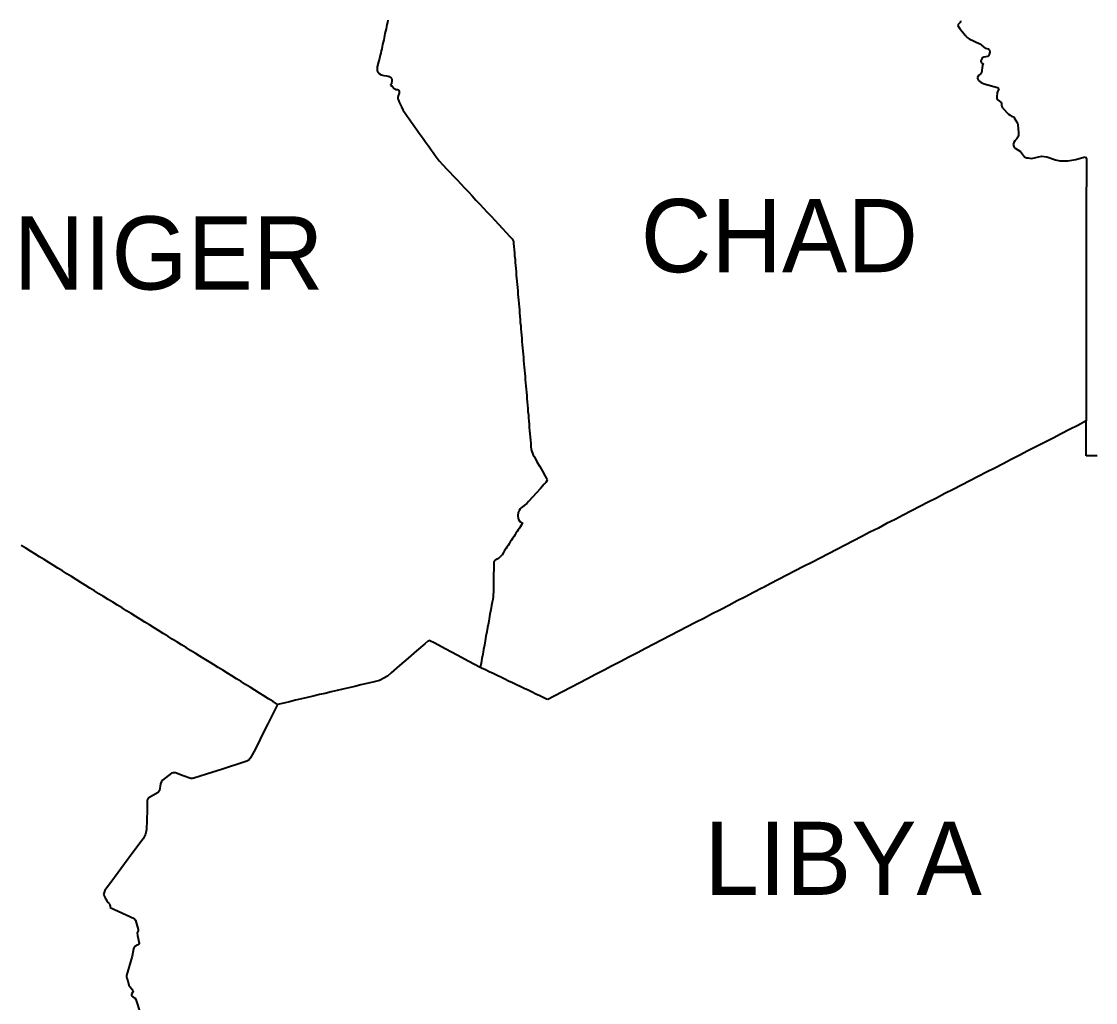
# Model space of a CAD drawing. Header units: metres. Extents: x 0 to 1325, y -1 to 773.
# Drawn here: x 692.5 to 751.3, y 282 to 335.6 of the extents above; entities that cross this region are included whole.
import ezdxf
from ezdxf.enums import TextEntityAlignment as Align

# ---------------------------------------------------------------- set-up
doc = ezdxf.new("R2010")
doc.units = ezdxf.units.M

msp = doc.modelspace()

# ---------------------------------------------------------------- linework, layer by layer
at = {"layer": 'SCORE'}
for points in [[(712.53, 335.428), (712.5, 335.308)], [(712.56, 335.548), (712.53, 335.428)], [(712.58, 335.668), (712.56, 335.548)], [(743.83, 335.498), (743.74, 335.408)], [(743.74, 335.408), (743.75, 335.378)], [(743.75, 335.378), (743.84, 335.228)], [(743.89, 335.568), (743.83, 335.498)], [(743.9, 335.628), (743.89, 335.568)], [(712.4, 334.828), (712.37, 334.708)], [(712.42, 334.948), (712.4, 334.828)], [(712.45, 335.068), (712.42, 334.948)], [(712.48, 335.188), (712.45, 335.068)], [(712.5, 335.308), (712.48, 335.188)], [(743.84, 335.228), (744.14, 334.848)], [(744.14, 334.848), (744.17, 334.808)], [(744.17, 334.808), (744.26, 334.718)], [(712.27, 334.228), (712.24, 334.108)], [(712.29, 334.348), (712.27, 334.228)], [(712.32, 334.468), (712.29, 334.348)], [(712.35, 334.588), (712.32, 334.468)], [(712.37, 334.708), (712.35, 334.588)], [(744.26, 334.718), (744.37, 334.648)], [(744.37, 334.648), (744.95, 334.368)], [(744.95, 334.368), (745.02, 334.318)], [(745.02, 334.318), (745.16, 334.198)], [(745.16, 334.198), (745.24, 334.148)], [(712.16, 333.748), (712.12, 333.578)], [(712.19, 333.868), (712.16, 333.748)], [(712.21, 333.988), (712.19, 333.868)], [(712.24, 334.108), (712.21, 333.988)], [(745.1, 333.618), (745.05, 333.558)], [(745.16, 333.648), (745.1, 333.618)], [(745.36, 333.688), (745.16, 333.648)], [(745.24, 334.148), (745.34, 334.128)], [(745.34, 334.128), (745.43, 334.098)], [(745.43, 333.728), (745.36, 333.688)], [(745.43, 334.098), (745.48, 334.028)], [(745.46, 333.798), (745.43, 333.728)], [(745.49, 333.918), (745.46, 333.798)], [(745.48, 334.028), (745.49, 333.918)], [(712.07, 333.388), (712, 333.128)], [(712, 333.128), (712, 332.908)], [(712.12, 333.578), (712.07, 333.388)], [(745.02, 333.478), (745.01, 333.438)], [(745.01, 333.438), (745.01, 333.408)], [(745.01, 333.408), (745.04, 333.338)], [(745.05, 333.558), (745.02, 333.478)], [(745.04, 333.338), (745.06, 333.328)], [(745.09, 333.188), (745.04, 332.788)], [(745.06, 333.328), (745.11, 333.308)], [(745.1, 333.218), (745.09, 333.188)], [(745.12, 333.238), (745.1, 333.218)], [(745.11, 333.308), (745.13, 333.288)], [(745.13, 333.258), (745.12, 333.238)], [(745.13, 333.288), (745.13, 333.258)], [(712, 332.908), (712.12, 332.738)], [(712.12, 332.738), (712.22, 332.688)], [(712.22, 332.688), (712.35, 332.638)], [(712.35, 332.638), (712.5, 332.628)], [(712.5, 332.628), (712.59, 332.608)], [(712.59, 332.608), (712.64, 332.598)], [(712.64, 332.598), (712.77, 332.498)], [(712.77, 332.498), (712.8, 332.428)], [(744.89, 332.658), (744.81, 332.518)], [(744.81, 332.518), (744.88, 332.378)], [(745.01, 332.738), (744.89, 332.658)], [(745.04, 332.788), (745.01, 332.738)], [(712.73, 332.158), (712.72, 332.138)], [(712.72, 332.138), (712.73, 332.118)], [(712.77, 332.188), (712.73, 332.158)], [(712.73, 332.118), (712.81, 332.068)], [(712.78, 332.208), (712.77, 332.188)], [(712.8, 332.358), (712.78, 332.208)], [(712.8, 332.428), (712.8, 332.358)], [(712.81, 332.068), (712.92, 331.938)], [(712.92, 331.938), (712.96, 331.908)], [(712.96, 331.908), (713.03, 331.888)], [(713.03, 331.888), (713.1, 331.888)], [(713.1, 331.888), (713.16, 331.858)], [(713.16, 331.858), (713.19, 331.768)], [(744.88, 332.378), (745.03, 332.268)], [(745.03, 332.268), (745.19, 332.188)], [(745.19, 332.188), (745.92, 331.998)], [(745.92, 331.998), (745.96, 331.968)], [(745.97, 331.878), (745.92, 331.758)], [(745.96, 331.968), (745.98, 331.918)], [(745.98, 331.918), (745.97, 331.878)], [(713.14, 331.528), (713.12, 331.448)], [(713.12, 331.448), (713.13, 331.368)], [(713.13, 331.368), (713.15, 331.298)], [(713.19, 331.688), (713.14, 331.528)], [(713.15, 331.298), (713.2, 331.188)], [(713.19, 331.768), (713.19, 331.688)], [(745.9, 331.698), (745.87, 331.488)], [(745.87, 331.488), (745.87, 331.388)], [(745.87, 331.388), (745.9, 331.338)], [(745.92, 331.758), (745.9, 331.698)], [(745.9, 331.338), (746.03, 331.248)], [(713.2, 331.188), (713.32, 330.928)], [(713.32, 330.928), (713.42, 330.728)], [(713.42, 330.728), (713.52, 330.578)], [(746.03, 331.248), (746.11, 331.178)], [(746.11, 331.178), (746.13, 331.118)], [(746.13, 331.118), (746.13, 331.048)], [(746.13, 331.048), (746.15, 330.948)], [(746.15, 330.948), (746.19, 330.878)], [(746.19, 330.878), (746.52, 330.528)], [(713.52, 330.578), (713.63, 330.418)], [(713.63, 330.418), (713.74, 330.268)], [(713.74, 330.268), (713.85, 330.118)], [(713.85, 330.118), (713.96, 329.958)], [(746.52, 330.528), (746.6, 330.468)], [(746.6, 330.468), (746.68, 330.418)], [(746.68, 330.418), (746.8, 330.378)], [(746.8, 330.378), (746.83, 330.338)], [(746.83, 330.338), (747, 330.038)], [(713.96, 329.958), (714.07, 329.808)], [(714.07, 329.808), (714.18, 329.658)], [(714.18, 329.658), (714.29, 329.498)], [(714.29, 329.498), (714.4, 329.348)], [(747, 330.038), (747.03, 329.958)], [(747.03, 329.958), (747.07, 329.518)], [(747.07, 329.518), (747.07, 329.388)], [(714.4, 329.348), (714.51, 329.198)], [(714.51, 329.198), (714.62, 329.038)], [(714.62, 329.038), (714.73, 328.888)], [(746.81, 328.988), (746.78, 328.878)], [(746.87, 329.078), (746.81, 328.988)], [(746.95, 329.168), (746.87, 329.078)], [(747.03, 329.278), (746.95, 329.168)], [(747.07, 329.388), (747.03, 329.278)], [(714.73, 328.888), (714.84, 328.738)], [(714.84, 328.738), (714.95, 328.578)], [(714.95, 328.578), (715.06, 328.428)], [(715.06, 328.428), (715.17, 328.278)], [(746.78, 328.878), (746.81, 328.758)], [(746.81, 328.758), (746.88, 328.678)], [(746.88, 328.678), (747.17, 328.498)], [(747.17, 328.498), (747.4, 328.208)], [(715.17, 328.278), (715.28, 328.118)], [(715.28, 328.118), (715.39, 327.978)], [(715.39, 327.978), (715.59, 327.758)], [(715.59, 327.758), (715.8, 327.528)], [(747.4, 328.208), (747.5, 328.148)], [(747.5, 328.148), (747.59, 328.138)], [(747.59, 328.138), (747.77, 328.108)], [(747.77, 328.108), (748.33, 328.228)], [(748.33, 328.228), (748.61, 328.208)], [(748.61, 328.208), (749.09, 328.028)], [(749.09, 328.028), (749.33, 327.978)], [(749.33, 327.978), (749.76, 327.978)], [(749.76, 327.978), (750.2, 328.048)], [(750.2, 328.048), (750.63, 328.188)], [(750.63, 328.188), (750.73, 328.198)], [(750.73, 328.198), (750.78, 328.078)], [(750.78, 328.078), (750.78, 327.858)], [(750.78, 327.858), (750.78, 326.988)], [(715.8, 327.528), (715.94, 327.378)], [(715.94, 327.378), (716.15, 327.158)], [(716.15, 327.158), (716.36, 326.938)], [(716.36, 326.938), (716.56, 326.718)], [(716.56, 326.718), (716.77, 326.498)], [(750.78, 326.988), (750.77, 326.108)], [(716.77, 326.498), (716.98, 326.278)], [(716.98, 326.278), (717.18, 326.058)], [(717.18, 326.058), (717.39, 325.838)], [(750.77, 326.108), (750.77, 325.228)], [(717.39, 325.838), (717.6, 325.618)], [(717.6, 325.618), (717.8, 325.398)], [(717.8, 325.398), (718.01, 325.178)], [(718.01, 325.178), (718.22, 324.958)], [(718.22, 324.958), (718.42, 324.738)], [(750.77, 325.228), (750.77, 324.348)], [(718.42, 324.738), (718.63, 324.518)], [(718.63, 324.518), (718.84, 324.288)], [(718.84, 324.288), (719.04, 324.068)], [(750.77, 324.348), (750.77, 323.468)], [(719.04, 324.068), (719.25, 323.848)], [(719.25, 323.848), (719.37, 323.718)], [(719.37, 323.718), (719.42, 323.648)], [(719.42, 323.648), (719.43, 323.608)], [(719.43, 323.608), (719.45, 323.568)], [(719.45, 323.568), (719.45, 323.468)], [(719.45, 323.468), (719.47, 323.298)], [(719.47, 323.298), (719.48, 323.118)], [(719.48, 323.118), (719.5, 322.948)], [(750.77, 323.468), (750.77, 322.588)], [(719.5, 322.948), (719.51, 322.778)], [(719.51, 322.778), (719.53, 322.608)], [(719.53, 322.608), (719.54, 322.428)], [(750.77, 322.588), (750.77, 321.708)], [(719.54, 322.428), (719.56, 322.258)], [(719.56, 322.258), (719.57, 322.088)], [(719.57, 322.088), (719.59, 321.908)], [(719.59, 321.908), (719.6, 321.738)], [(719.6, 321.738), (719.62, 321.568)], [(719.62, 321.568), (719.63, 321.398)], [(719.63, 321.398), (719.65, 321.218)], [(750.77, 321.708), (750.77, 320.828)], [(719.65, 321.218), (719.66, 321.048)], [(719.66, 321.048), (719.68, 320.878)], [(719.68, 320.878), (719.69, 320.698)], [(719.69, 320.698), (719.71, 320.528)], [(750.77, 320.828), (750.77, 319.948)], [(719.71, 320.528), (719.72, 320.358)], [(719.72, 320.358), (719.74, 320.178)], [(719.74, 320.178), (719.75, 320.008)], [(719.75, 320.008), (719.77, 319.838)], [(719.77, 319.838), (719.78, 319.658)], [(719.78, 319.658), (719.79, 319.488)], [(750.77, 319.948), (750.77, 319.068)], [(719.79, 319.488), (719.8, 319.458)], [(719.8, 319.458), (719.81, 319.318)], [(719.81, 319.318), (719.82, 319.138)], [(719.82, 319.138), (719.84, 318.968)], [(719.84, 318.968), (719.85, 318.798)], [(750.77, 319.068), (750.77, 318.178)], [(719.85, 318.798), (719.87, 318.618)], [(719.87, 318.618), (719.88, 318.448)], [(719.88, 318.448), (719.9, 318.278)], [(719.9, 318.278), (719.91, 318.098)], [(719.91, 318.098), (719.93, 317.928)], [(719.93, 317.928), (719.94, 317.758)], [(719.94, 317.758), (719.96, 317.578)], [(750.77, 318.178), (750.77, 317.298)], [(719.96, 317.578), (719.97, 317.408)], [(719.97, 317.408), (719.99, 317.228)], [(719.99, 317.228), (720, 317.058)], [(750.77, 317.298), (750.77, 316.418)], [(720, 317.058), (720.02, 316.888)], [(720.02, 316.888), (720.03, 316.708)], [(720.03, 316.708), (720.05, 316.538)], [(720.05, 316.538), (720.06, 316.358)], [(720.06, 316.358), (720.08, 316.188)], [(720.08, 316.188), (720.09, 316.018)], [(720.09, 316.018), (720.11, 315.838)], [(750.77, 316.418), (750.77, 315.528)], [(720.11, 315.838), (720.12, 315.668)], [(720.12, 315.668), (720.14, 315.498)], [(720.14, 315.498), (720.15, 315.318)], [(750.77, 315.528), (750.77, 314.638)], [(720.15, 315.318), (720.17, 315.148)], [(720.17, 315.148), (720.18, 314.968)], [(720.18, 314.968), (720.2, 314.798)], [(720.2, 314.798), (720.21, 314.618)], [(720.21, 314.618), (720.23, 314.448)], [(720.23, 314.448), (720.24, 314.278)], [(720.24, 314.278), (720.26, 314.098)], [(750.77, 314.638), (750.76, 313.758)], [(720.26, 314.098), (720.27, 313.928)], [(720.27, 313.928), (720.28, 313.748)], [(720.28, 313.748), (720.3, 313.578)], [(750.76, 313.758), (750.31, 313.518)], [(750.76, 313.278), (750.76, 313.758)], [(720.3, 313.578), (720.31, 313.398)], [(720.31, 313.398), (720.33, 313.228)], [(720.33, 313.228), (720.34, 313.058)], [(720.34, 313.058), (720.36, 312.878)], [(749.4, 313.058), (748.95, 312.818)], [(749.86, 313.288), (749.4, 313.058)], [(750.31, 313.518), (749.86, 313.288)], [(750.76, 312.798), (750.76, 313.278)], [(720.36, 312.878), (720.37, 312.708)], [(720.37, 312.708), (720.39, 312.528)], [(720.39, 312.528), (720.4, 312.358)], [(748.49, 312.588), (748.04, 312.358)], [(748.95, 312.818), (748.49, 312.588)], [(750.76, 312.318), (750.76, 312.798)], [(720.4, 312.358), (720.42, 312.198)], [(720.42, 312.198), (720.53, 311.898)], [(720.53, 311.898), (720.59, 311.798)], [(747.13, 311.888), (746.67, 311.658)], [(747.58, 312.118), (747.13, 311.888)], [(748.04, 312.358), (747.58, 312.118)], [(750.76, 311.848), (750.76, 312.318)], [(720.59, 311.798), (720.73, 311.528)], [(720.73, 311.528), (720.88, 311.268)], [(746.22, 311.418), (745.76, 311.188)], [(746.67, 311.658), (746.22, 311.418)], [(751.36, 311.848), (750.76, 311.848)], [(720.88, 311.268), (721.03, 311.008)], [(721.03, 311.008), (721.18, 310.738)], [(721.18, 310.738), (721.25, 310.608)], [(744.85, 310.718), (744.4, 310.488)], [(745.31, 310.958), (744.85, 310.718)], [(745.76, 311.188), (745.31, 310.958)], [(721.13, 310.298), (720.92, 310.068)], [(721.22, 310.388), (721.13, 310.298)], [(721.27, 310.478), (721.22, 310.388)], [(721.25, 310.608), (721.28, 310.538)], [(721.28, 310.538), (721.27, 310.478)], [(743.95, 310.248), (743.49, 310.018)], [(744.4, 310.488), (743.95, 310.248)], [(720.49, 309.598), (720.27, 309.358)], [(720.7, 309.828), (720.49, 309.598)], [(720.92, 310.068), (720.7, 309.828)], [(742.58, 309.548), (742.13, 309.318)], [(743.04, 309.788), (742.58, 309.548)], [(743.49, 310.018), (743.04, 309.788)], [(719.81, 308.948), (719.76, 308.858)], [(719.87, 309.018), (719.81, 308.948)], [(720.17, 309.248), (719.87, 309.018)], [(720.27, 309.358), (720.17, 309.248)], [(741.67, 309.078), (741.22, 308.848)], [(742.13, 309.318), (741.67, 309.078)], [(719.71, 308.758), (719.68, 308.588)], [(719.68, 308.588), (719.71, 308.408)], [(719.76, 308.858), (719.71, 308.758)], [(719.71, 308.408), (719.8, 308.268)], [(740.31, 308.378), (739.85, 308.148)], [(740.76, 308.618), (740.31, 308.378)], [(741.22, 308.848), (740.76, 308.618)], [(719.71, 307.808), (719.64, 307.708)], [(719.77, 307.898), (719.71, 307.808)], [(719.83, 307.988), (719.77, 307.898)], [(719.8, 308.268), (719.95, 308.178)], [(719.89, 308.088), (719.83, 307.988)], [(719.95, 308.178), (719.89, 308.088)], [(739.4, 307.908), (738.94, 307.678)], [(739.85, 308.148), (739.4, 307.908)], [(719.34, 307.238), (719.27, 307.148)], [(719.4, 307.338), (719.34, 307.238)], [(719.46, 307.428), (719.4, 307.338)], [(719.52, 307.518), (719.46, 307.428)], [(719.58, 307.618), (719.52, 307.518)], [(719.64, 307.708), (719.58, 307.618)], [(738.04, 307.208), (737.58, 306.968)], [(738.49, 307.438), (738.04, 307.208)], [(738.94, 307.678), (738.49, 307.438)], [(692.78, 306.798), (692.53, 306.948)], [(693.03, 306.638), (692.78, 306.798)], [(693.28, 306.488), (693.03, 306.638)], [(718.96, 306.678), (718.9, 306.578)], [(719.03, 306.768), (718.96, 306.678)], [(719.09, 306.858), (719.03, 306.768)], [(719.15, 306.958), (719.09, 306.858)], [(719.21, 307.048), (719.15, 306.958)], [(719.27, 307.148), (719.21, 307.048)], [(737.13, 306.738), (736.67, 306.498)], [(737.58, 306.968), (737.13, 306.738)], [(693.53, 306.328), (693.28, 306.488)], [(693.78, 306.178), (693.53, 306.328)], [(694.03, 306.018), (693.78, 306.178)], [(694.28, 305.868), (694.03, 306.018)], [(718.39, 306.098), (718.37, 306.038)], [(718.37, 306.038), (718.37, 305.938)], [(718.45, 306.158), (718.39, 306.098)], [(718.62, 306.248), (718.45, 306.158)], [(718.69, 306.298), (718.62, 306.248)], [(718.82, 306.448), (718.69, 306.298)], [(718.9, 306.578), (718.82, 306.448)], [(735.76, 306.028), (735.31, 305.798)], [(736.22, 306.268), (735.76, 306.028)], [(736.67, 306.498), (736.22, 306.268)], [(694.53, 305.708), (694.28, 305.868)], [(694.78, 305.558), (694.53, 305.708)], [(695.03, 305.408), (694.78, 305.558)], [(718.37, 305.658), (718.36, 305.378)], [(718.37, 305.938), (718.37, 305.858)], [(718.37, 305.858), (718.37, 305.658)], [(734.85, 305.558), (734.4, 305.328)], [(735.31, 305.798), (734.85, 305.558)], [(695.28, 305.248), (695.03, 305.408)], [(695.53, 305.098), (695.28, 305.248)], [(695.78, 304.938), (695.53, 305.098)], [(696.03, 304.788), (695.78, 304.938)], [(718.36, 305.048), (718.35, 304.728)], [(718.36, 305.378), (718.36, 305.048)], [(733.49, 304.858), (733.11, 304.658)], [(733.94, 305.088), (733.49, 304.858)], [(734.4, 305.328), (733.94, 305.088)], [(696.28, 304.628), (696.03, 304.788)], [(696.53, 304.478), (696.28, 304.628)], [(696.78, 304.318), (696.53, 304.478)], [(697.03, 304.168), (696.78, 304.318)], [(718.35, 304.438), (718.34, 304.238)], [(718.34, 304.238), (718.34, 304.168)], [(718.35, 304.728), (718.35, 304.438)], [(732.58, 304.388), (732.13, 304.148)], [(733.03, 304.618), (732.58, 304.388)], [(733.11, 304.658), (733.03, 304.618)], [(697.29, 304.008), (697.03, 304.168)], [(697.54, 303.858), (697.29, 304.008)], [(697.79, 303.698), (697.54, 303.858)], [(698.04, 303.548), (697.79, 303.698)], [(718.25, 303.678), (718.21, 303.438)], [(718.28, 303.848), (718.25, 303.678)], [(718.31, 304.008), (718.28, 303.848)], [(718.34, 304.168), (718.31, 304.008)], [(731.22, 303.678), (730.76, 303.438)], [(731.67, 303.918), (731.22, 303.678)], [(732.13, 304.148), (731.67, 303.918)], [(698.29, 303.388), (698.04, 303.548)], [(698.54, 303.238), (698.29, 303.388)], [(698.79, 303.078), (698.54, 303.238)], [(699.04, 302.928), (698.79, 303.078)], [(718.16, 303.198), (718.12, 302.948)], [(718.21, 303.438), (718.16, 303.198)], [(730.31, 303.208), (729.85, 302.968)], [(730.76, 303.438), (730.31, 303.208)], [(699.29, 302.768), (699.04, 302.928)], [(699.54, 302.618), (699.29, 302.768)], [(699.79, 302.458), (699.54, 302.618)], [(718.08, 302.708), (718.03, 302.468)], [(718.12, 302.948), (718.08, 302.708)], [(728.94, 302.498), (728.49, 302.268)], [(729.4, 302.738), (728.94, 302.498)], [(729.85, 302.968), (729.4, 302.738)], [(700.04, 302.308), (699.79, 302.458)], [(700.29, 302.148), (700.04, 302.308)], [(700.54, 301.998), (700.29, 302.148)], [(700.79, 301.838), (700.54, 301.998)], [(717.94, 301.988), (717.9, 301.738)], [(717.99, 302.228), (717.94, 301.988)], [(718.03, 302.468), (717.99, 302.228)], [(728.03, 302.028), (727.58, 301.788)], [(728.49, 302.268), (728.03, 302.028)], [(701.04, 301.688), (700.79, 301.838)], [(701.29, 301.528), (701.04, 301.688)], [(701.54, 301.368), (701.29, 301.528)], [(701.79, 301.218), (701.54, 301.368)], [(714.6, 301.578), (714.14, 301.188)], [(714.77, 301.728), (714.6, 301.578)], [(714.82, 301.758), (714.77, 301.728)], [(714.88, 301.748), (714.82, 301.758)], [(715.11, 301.628), (714.88, 301.748)], [(715.74, 301.288), (715.11, 301.628)], [(717.86, 301.498), (717.81, 301.258)], [(717.9, 301.738), (717.86, 301.498)], [(726.67, 301.318), (726.22, 301.078)], [(727.12, 301.558), (726.67, 301.318)], [(727.58, 301.788), (727.12, 301.558)], [(702.04, 301.058), (701.79, 301.218)], [(702.29, 300.908), (702.04, 301.058)], [(702.54, 300.748), (702.29, 300.908)], [(702.8, 300.598), (702.54, 300.748)], [(713.68, 300.788), (713.22, 300.388)], [(714.14, 301.188), (713.68, 300.788)], [(716.37, 300.958), (715.74, 301.288)], [(717, 300.618), (716.37, 300.958)], [(717.72, 300.768), (717.68, 300.528)], [(717.77, 301.008), (717.72, 300.768)], [(717.81, 301.258), (717.77, 301.008)], [(725.76, 300.848), (725.31, 300.608)], [(726.22, 301.078), (725.76, 300.848)], [(703.05, 300.438), (702.8, 300.598)], [(703.3, 300.288), (703.05, 300.438)], [(703.55, 300.128), (703.3, 300.288)], [(703.8, 299.968), (703.55, 300.128)], [(713.22, 300.388), (712.76, 299.988)], [(717.63, 300.288), (717, 300.618)], [(717.68, 300.528), (717.63, 300.288)], [(717.7, 300.248), (717.63, 300.288)], [(717.91, 300.148), (717.7, 300.248)], [(718.12, 300.048), (717.91, 300.148)], [(724.4, 300.138), (723.94, 299.898)], [(724.85, 300.378), (724.4, 300.138)], [(725.31, 300.608), (724.85, 300.378)], [(704.05, 299.818), (703.8, 299.968)], [(704.3, 299.658), (704.05, 299.818)], [(704.55, 299.508), (704.3, 299.658)], [(712.12, 299.568), (711.75, 299.478)], [(712.55, 299.808), (712.12, 299.568)], [(712.76, 299.988), (712.55, 299.808)], [(718.34, 299.948), (718.12, 300.048)], [(718.55, 299.848), (718.34, 299.948)], [(718.76, 299.748), (718.55, 299.848)], [(718.97, 299.648), (718.76, 299.748)], [(719.18, 299.538), (718.97, 299.648)], [(723.49, 299.668), (723.03, 299.428)], [(723.94, 299.898), (723.49, 299.668)], [(704.8, 299.348), (704.55, 299.508)], [(705.05, 299.198), (704.8, 299.348)], [(705.3, 299.038), (705.05, 299.198)], [(705.55, 298.878), (705.3, 299.038)], [(709.8, 299.028), (709.48, 298.948)], [(710.12, 299.098), (709.8, 299.028)], [(710.45, 299.178), (710.12, 299.098)], [(710.77, 299.248), (710.45, 299.178)], [(711.1, 299.328), (710.77, 299.248)], [(711.42, 299.408), (711.1, 299.328)], [(711.75, 299.478), (711.42, 299.408)], [(719.4, 299.438), (719.18, 299.538)], [(719.61, 299.338), (719.4, 299.438)], [(719.82, 299.238), (719.61, 299.338)], [(720.03, 299.138), (719.82, 299.238)], [(720.25, 299.038), (720.03, 299.138)], [(720.46, 298.938), (720.25, 299.038)], [(722.58, 299.188), (722.12, 298.948)], [(723.03, 299.428), (722.58, 299.188)], [(705.8, 298.728), (705.55, 298.878)], [(706.05, 298.568), (705.8, 298.728)], [(706.3, 298.418), (706.05, 298.568)], [(706.55, 298.258), (706.3, 298.418)], [(707.2, 298.408), (706.88, 298.338)], [(707.53, 298.488), (707.2, 298.408)], [(707.85, 298.568), (707.53, 298.488)], [(708.18, 298.638), (707.85, 298.568)], [(708.5, 298.718), (708.18, 298.638)], [(708.83, 298.798), (708.5, 298.718)], [(709.15, 298.868), (708.83, 298.798)], [(709.48, 298.948), (709.15, 298.868)], [(720.67, 298.828), (720.46, 298.938)], [(720.88, 298.728), (720.67, 298.828)], [(721.1, 298.628), (720.88, 298.728)], [(721.26, 298.548), (721.1, 298.628)], [(721.33, 298.538), (721.26, 298.548)], [(721.67, 298.718), (721.33, 298.538)], [(722.12, 298.948), (721.67, 298.718)], [(706.55, 298.258), (706.27, 297.708)], [(706.88, 298.338), (706.55, 298.258)], [(706.01, 297.198), (705.6, 296.378)], [(706.27, 297.708), (706.01, 297.198)], [(705.59, 296.368), (705.33, 295.838)], [(705.6, 296.378), (705.59, 296.368)], [(705.33, 295.838), (705.07, 295.338)], [(704.71, 295.108), (703.54, 294.728)], [(704.86, 295.158), (704.71, 295.108)], [(704.98, 295.218), (704.86, 295.158)], [(705.07, 295.338), (704.98, 295.218)], [(700.75, 294.508), (700.26, 294.128)], [(700.82, 294.528), (700.75, 294.508)], [(700.96, 294.518), (700.82, 294.528)], [(701.39, 294.368), (700.96, 294.518)], [(701.8, 294.218), (701.39, 294.368)], [(702.66, 294.448), (701.96, 294.228)], [(703.54, 294.728), (702.66, 294.448)], [(700.15, 293.918), (700.09, 293.558)], [(700.2, 294.058), (700.15, 293.918)], [(700.26, 294.128), (700.2, 294.058)], [(701.88, 294.208), (701.8, 294.218)], [(701.96, 294.228), (701.88, 294.208)], [(699.47, 293.138), (699.42, 293.038)], [(700.02, 293.448), (699.47, 293.138)], [(700.09, 293.558), (700.02, 293.448)], [(699.42, 293.038), (699.42, 292.488)], [(699.4, 291.938), (699.38, 291.418)], [(699.42, 292.488), (699.4, 291.938)], [(699.38, 291.418), (699.33, 291.178)], [(699.19, 290.918), (698.63, 290.168)], [(699.33, 291.178), (699.19, 290.918)], [(698.63, 290.168), (698.18, 289.558)], [(698.18, 289.558), (697.62, 288.798)], [(697.62, 288.798), (697.1, 288.098)], [(697.1, 288.098), (697.02, 287.878)], [(697.02, 287.878), (697.11, 287.698)], [(697.11, 287.698), (697.16, 287.628)], [(697.16, 287.628), (697.23, 287.478)], [(697.23, 287.478), (697.35, 287.358)], [(697.35, 287.358), (697.38, 287.298)], [(697.38, 287.298), (697.4, 287.238)], [(697.4, 287.238), (697.4, 287.158)], [(697.4, 287.158), (698.7, 286.558)], [(698.7, 286.558), (698.77, 286.478)], [(698.77, 286.478), (698.92, 285.968)], [(698.92, 285.888), (698.87, 285.778)], [(698.87, 285.778), (698.88, 285.638)], [(698.88, 285.638), (698.98, 285.218)], [(698.92, 285.968), (698.92, 285.888)], [(698.66, 284.908), (698.59, 284.498)], [(698.7, 284.988), (698.66, 284.908)], [(698.74, 285.028), (698.7, 284.988)], [(698.9, 285.118), (698.74, 285.028)], [(698.96, 285.158), (698.9, 285.118)], [(698.98, 285.218), (698.96, 285.158)], [(698.59, 284.498), (698.28, 283.438)], [(698.28, 283.438), (698.28, 283.378)], [(698.28, 283.378), (698.3, 283.308)], [(698.3, 283.308), (698.36, 283.158)], [(698.36, 283.158), (698.41, 282.918)], [(698.41, 282.918), (698.46, 282.838)], [(698.46, 282.838), (698.62, 282.668)], [(698.61, 282.508), (698.56, 282.418)], [(698.65, 282.598), (698.61, 282.508)], [(698.62, 282.668), (698.65, 282.598)], [(698.56, 282.418), (698.55, 282.338)], [(698.55, 282.338), (698.64, 282.278)], [(698.64, 282.278), (698.74, 282.218)], [(698.74, 282.218), (698.8, 282.138)], [(698.8, 282.138), (699.05, 281.348)]]:
    msp.add_lwpolyline(points, dxfattribs=at)

# ---------------------------------------------------------------- texts
at = {"layer": 'ENGRAVE'}
for s, p in [('CHAD', (733.985, 321.892)), ('NIGER', (700.585, 320.945)), ('LIBYA', (737.472, 287.852))]:
    msp.add_text(s, height=4, dxfattribs=at).set_placement(p, align=Align.CENTER)

doc.saveas('drawing.dxf')
